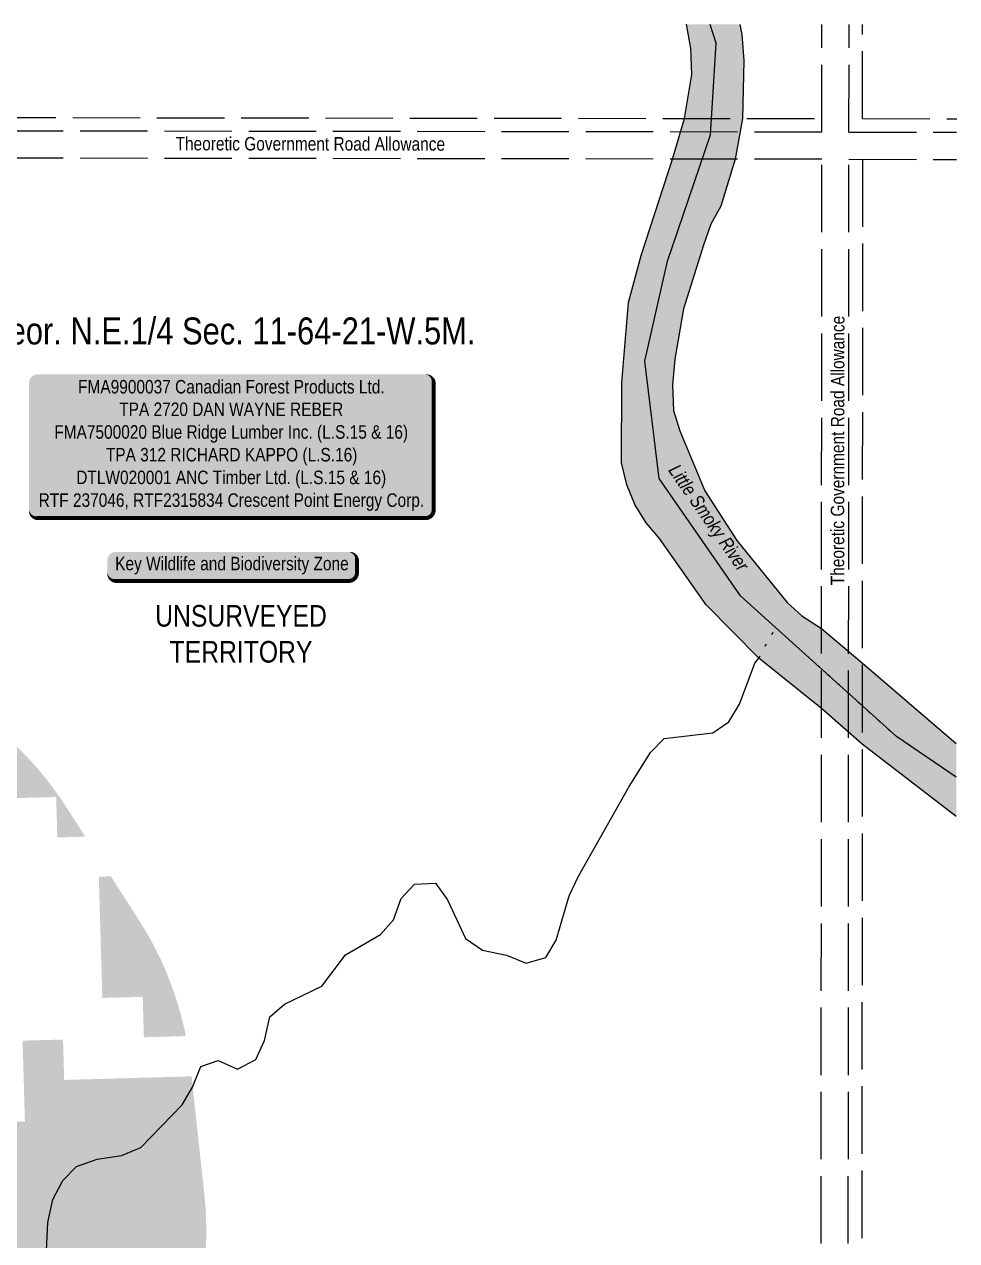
# Model space of a CAD drawing. Extents: x 491537 to 496793, y 6037618 to 6044296.
# Drawn here: x 496101 to 496793, y 6041761 to 6042663 of the extents above; entities that cross this region are included whole.
import ezdxf
from ezdxf.enums import TextEntityAlignment as Align

# ---------------------------------------------------------------- set-up
doc = ezdxf.new("R2010")
doc.units = 0
doc.header["$LTSCALE"] = 5
for name, pattern in [('foc-UNSURVEYED', [12.5, 10, -2.5]), ('foc-WHEELTRACKS', [2, 0.4, -1.6]), ('PHANTOM', [25, 12.5, -2.5, 2.5, -2.5, 2.5, -2.5])]:
    doc.linetypes.add(name, pattern=pattern)
for name, color, linetype in [('AS-WILDLIFE-BLOCK', 131, 'Continuous'), ('C-SYMBOL', 7, 'Continuous'), ('L-ROAD-T', 7, 'Continuous'), ('L-SECLBL', 7, 'Continuous'), ('L-UNS-T', 3, 'Continuous'), ('L-USEC', 7, 'foc-UNSURVEYED'), ('T-WATER', 160, 'Continuous'), ('T-WATER-H', 133, 'Continuous'), ('T-WATER-P3', 160, 'foc-WHEELTRACKS'), ('T-WATER-T', 170, 'Continuous'), ('WETLAND - SWAMP - H', 8, 'PHANTOM')]:
    doc.layers.add(name, color=color, linetype=linetype)
doc.styles.add('175L', font='ARIALN.TTF', dxfattribs={"height": 20})
doc.styles.add('80', font='ARIALN.TTF', dxfattribs={"height": 10})
doc.styles.add('80L', font='ARIALN.TTF', dxfattribs={"height": 10})
doc.styles.add('foc-LtypeFont', font='ARIALN.TTF', dxfattribs={"height": 7.35})
doc.linetypes.add('foc-TOPO-flowdirection-NOLINE', pattern='A,0,[">",foc-LtypeFont,S=0.3,R=0,X=0,Y=-0.945],-20,[">",foc-LtypeFont,S=0.3,R=0,X=0,Y=-0.945],0', length=20)

# ---------------------------------------------------------------- blocks, each defined once
blk = doc.blocks.new('*U78')
h = blk.add_hatch(color=255)
edge = h.paths.add_edge_path()
edge.add_line((-86.5, -11.5), (86.5, -11.5))
edge.add_arc((86.5, -5.5), 6, 270, 360)
edge.add_line((92.5, -5.5), (92.5, 4))
edge.add_arc((86.5, 4), 6, 0, 90)
edge.add_line((86.5, 10), (-86.5, 10))
edge.add_arc((-86.5, 4), 6, 90, 180)
edge.add_line((-92.5, 4), (-92.5, -5.5))
edge.add_arc((-86.5, -5.5), 6, 180, 270)
at = {"color": 131, "flags": 128}
blk.add_lwpolyline([(-86.5, -11.5, 3, 3, 0), (86.5, -11.5, 3, 3, 0.414214), (92.5, -5.5, 3, 3, 0), (92.5, 4, 3, 0, 0.414214), (86.5, 10, 0, 0, 0), (-86.5, 10, 0, 0, 0.414214), (-92.5, 4, 0, 0, 0), (-92.5, -5.5, 0, 3, 0.414214)], format="xyseb", close=True, dxfattribs=at)
at = {"color": 131, "style": '80'}
blk.add_attdef('ENTER_TEXT_001', (-35.99, -5), '', height=10, dxfattribs=at)
blk = doc.blocks.new('*U118')
h = blk.add_hatch(color=255)
edge = h.paths.add_edge_path()
edge.add_line((-144, -54), (144, -54))
edge.add_arc((144, -48), 6, 270, 360)
edge.add_line((150, -48), (150, 46.5))
edge.add_arc((144, 46.5), 6, 0, 90)
edge.add_line((144, 52.5), (-144, 52.5))
edge.add_arc((-144, 46.5), 6, 90, 180)
edge.add_line((-150, 46.5), (-150, -48))
edge.add_arc((-144, -48), 6, 180, 270)
at = {"color": 44, "flags": 128}
blk.add_lwpolyline([(-144, -54, 3, 3, 0), (144, -54, 3, 3, 0.414214), (150, -48, 3, 3, 0), (150, 46.5, 3, 0, 0.414214), (144, 52.5, 0, 0, 0), (-144, 52.5, 0, 0, 0.414214), (-150, 46.5, 0, 0, 0), (-150, -48, 0, 3, 0.414214)], format="xyseb", close=True, dxfattribs=at)
at = {"color": 44, "style": '80'}
blk.add_attdef('ENTER_TEXT_001', (-35.99, -5), '', height=10, dxfattribs=at)

msp = doc.modelspace()

# ---------------------------------------------------------------- hatches: boundary and pattern name
at = {"layer": 'T-WATER-H'}
h = msp.add_hatch(color=256, dxfattribs=at)
h.dxf.hatch_style = 1
h.paths.add_polyline_path([(496631.872, 6042663.367), (496633.406, 6042655.901), (496634.861, 6042636.693), (496633.799, 6042593.575), (496628.312, 6042563.414), (496617.636, 6042528.563), (496610.335, 6042515.175), (496604.884, 6042499.623), (496590.014, 6042452.375), (496583.652, 6042415.172), (496581.923, 6042395.951), (496582.665, 6042377.006), (496587.32, 6042361.833), (496605.885, 6042317.361), (496629.518, 6042280.588), (496666.957, 6042234.639), (496677.74, 6042224.786), (496692.428, 6042215.301), (496722.589, 6042189.965), (496792.321, 6042130.138), (496792.287, 6042075.925), (496722.551, 6042129.568), (496692.391, 6042155.916), (496645.957, 6042193.408), (496606.94, 6042232.82), (496572.196, 6042282.162), (496562.429, 6042293.602), (496554.056, 6042307.218), (496548.007, 6042321.957), (496543.989, 6042338.249), (496544.259, 6042397.88), (496549.385, 6042457.229), (496558.55, 6042492.056), (496581.821, 6042563.477), (496590.716, 6042593.633), (496596.176, 6042626.165), (496595.447, 6042645.469), (496592.207, 6042663.417), (496592.206, 6042663.42)])
at = {"layer": 'WETLAND - SWAMP - H', "transparency": 33554495}
h = msp.add_hatch(color=256, dxfattribs=at)
h.dxf.hatch_style = 1
edge = h.paths.add_edge_path()
edge.add_line((495960.57, 6042236.531), (495838.324, 6042322.24))
edge.add_line((495838.324, 6042322.24), (495818.273, 6042321.67))
edge.add_line((495818.273, 6042321.67), (495819.126, 6042291.692))
edge.add_line((495819.126, 6042291.692), (495759.17, 6042289.987))
edge.add_line((495759.17, 6042289.987), (495760.023, 6042260.009))
edge.add_line((495760.023, 6042260.009), (495640.111, 6042256.599))
edge.add_line((495640.111, 6042256.599), (495642.669, 6042166.665))
edge.add_line((495642.669, 6042166.665), (495702.625, 6042168.37))
edge.add_line((495702.625, 6042168.37), (495703.477, 6042138.393))
edge.add_line((495703.477, 6042138.393), (495733.455, 6042139.245))
edge.add_line((495733.455, 6042139.245), (495734.308, 6042109.267))
edge.add_line((495734.308, 6042109.267), (495794.263, 6042110.972))
edge.add_line((495794.263, 6042110.972), (495795.116, 6042080.995))
edge.add_line((495795.116, 6042080.995), (495825.094, 6042081.847))
edge.add_line((495825.094, 6042081.847), (495825.946, 6042051.869))
edge.add_line((495825.946, 6042051.869), (496065.769, 6042058.69))
edge.add_line((496065.769, 6042058.69), (496064.917, 6042088.667))
edge.add_line((496064.917, 6042088.667), (496124.873, 6042090.373))
edge.add_line((496124.873, 6042090.373), (496125.725, 6042060.395))
edge.add_line((496125.725, 6042060.395), (496146.488, 6042060.985))
edge.add_line((496146.488, 6042060.985), (496132.125, 6042083.33))
edge.add_arc((495921.931, 6041948.222), 249.871, 32.731872, 51.384073)
edge.add_line((496077.875, 6042143.458), (496042.573, 6042171.655))
edge.add_line((496042.573, 6042171.655), (495973.07, 6042227.171))
edge.add_arc((495817.125, 6042031.936), 249.871, 51.38369, 54.965003)
h = msp.add_hatch(color=256, dxfattribs=at)
h.dxf.hatch_style = 1
h.paths.add_polyline_path([(496106.83, 6041669.829), (496136.808, 6041670.682), (496137.66, 6041640.704), (496167.638, 6041641.557), (496166.786, 6041671.535), (496136.808, 6041670.682), (496132.545, 6041820.571), (496102.567, 6041819.719)], flags=16)
edge = h.paths.add_edge_path()
edge.add_line((496234.796, 6041795.428), (496225.321, 6041883.214))
edge.add_line((496225.321, 6041883.214), (496130.84, 6041880.527))
edge.add_line((496130.84, 6041880.527), (496129.988, 6041910.505))
edge.add_line((496129.988, 6041910.505), (496100.01, 6041909.653))
edge.add_line((496100.01, 6041909.653), (496101.715, 6041849.697))
edge.add_line((496101.715, 6041849.697), (496071.737, 6041848.844))
edge.add_line((496071.737, 6041848.844), (496072.59, 6041818.866))
edge.add_line((496072.59, 6041818.866), (496042.612, 6041818.014))
edge.add_line((496042.612, 6041818.014), (496043.464, 6041788.036))
edge.add_line((496043.464, 6041788.036), (496013.486, 6041787.184))
edge.add_line((496013.486, 6041787.184), (496012.634, 6041817.161))
edge.add_line((496012.634, 6041817.161), (495982.656, 6041816.309))
edge.add_line((495982.656, 6041816.309), (495986.066, 6041696.397))
edge.add_line((495986.066, 6041696.397), (495926.11, 6041694.692))
edge.add_line((495926.11, 6041694.692), (495924.405, 6041754.648))
edge.add_line((495924.405, 6041754.648), (495954.383, 6041755.501))
edge.add_line((495954.383, 6041755.501), (495951.825, 6041845.434))
edge.add_line((495951.825, 6041845.434), (495891.87, 6041843.729))
edge.add_line((495891.87, 6041843.729), (495888.46, 6041963.641))
edge.add_line((495888.46, 6041963.641), (495828.504, 6041961.936))
edge.add_line((495828.504, 6041961.936), (495738.57, 6041959.378))
edge.add_line((495738.57, 6041959.378), (495739.423, 6041929.4))
edge.add_line((495739.423, 6041929.4), (495679.467, 6041927.695))
edge.add_line((495679.467, 6041927.695), (495677.762, 6041987.651))
edge.add_line((495677.762, 6041987.651), (495707.74, 6041988.503))
edge.add_line((495707.74, 6041988.503), (495706.035, 6042048.459))
edge.add_line((495706.035, 6042048.459), (495705.182, 6042078.437))
edge.add_line((495705.182, 6042078.437), (495675.204, 6042077.584))
edge.add_line((495675.204, 6042077.584), (495674.352, 6042107.562))
edge.add_line((495674.352, 6042107.562), (495614.396, 6042105.857))
edge.add_line((495614.396, 6042105.857), (495613.544, 6042135.835))
edge.add_line((495613.544, 6042135.835), (495493.632, 6042132.425))
edge.add_line((495493.632, 6042132.425), (495496.19, 6042042.491))
edge.add_line((495496.19, 6042042.491), (495497.042, 6042012.513))
edge.add_line((495497.042, 6042012.513), (495527.02, 6042013.366))
edge.add_line((495527.02, 6042013.366), (495528.725, 6041953.41))
edge.add_line((495528.725, 6041953.41), (495498.747, 6041952.558))
edge.add_line((495498.747, 6041952.558), (495499.6, 6041922.58))
edge.add_line((495499.6, 6041922.58), (495469.622, 6041921.727))
edge.add_line((495469.622, 6041921.727), (495469.865, 6041913.179))
edge.add_line((495469.865, 6041913.179), (495480.152, 6041912.815))
edge.add_arc((495488.98, 6042162.531), 249.871, 267.97536, 272.42525)
edge.add_line((495499.553, 6041912.883), (495545.419, 6041914.826))
edge.add_line((495545.419, 6041914.826), (495656.376, 6041837.032))
edge.add_line((495656.376, 6041837.032), (495682.025, 6041837.762))
edge.add_line((495682.025, 6041837.762), (495682.614, 6041817.022))
edge.add_line((495682.614, 6041817.022), (495716.855, 6041789.672))
edge.add_line((495716.855, 6041789.672), (495685.254, 6041724.205))
edge.add_line((495685.254, 6041724.205), (495686.287, 6041687.872))
edge.add_line((495686.287, 6041687.872), (495716.265, 6041688.725))
edge.add_line((495716.265, 6041688.725), (495715.413, 6041718.703))
edge.add_line((495715.413, 6041718.703), (495805.346, 6041721.26))
edge.add_line((495805.346, 6041721.26), (495806.199, 6041691.282))
edge.add_line((495806.199, 6041691.282), (495807.051, 6041661.304))
edge.add_line((495807.051, 6041661.304), (495896.985, 6041663.862))
edge.add_line((495896.985, 6041663.862), (495897.837, 6041633.884))
edge.add_line((495897.837, 6041633.884), (495927.815, 6041634.737))
edge.add_line((495927.815, 6041634.737), (495928.668, 6041604.759))
edge.add_line((495928.668, 6041604.759), (495988.623, 6041606.464))
edge.add_line((495988.623, 6041606.464), (495990.328, 6041546.508))
edge.add_line((495990.328, 6041546.508), (495960.351, 6041545.655))
edge.add_line((495960.351, 6041545.655), (495962.056, 6041485.7))
edge.add_line((495962.056, 6041485.7), (495992.033, 6041486.552))
edge.add_line((495992.033, 6041486.552), (495995.443, 6041366.641))
edge.add_line((495995.443, 6041366.641), (496055.399, 6041368.346))
edge.add_line((496055.399, 6041368.346), (496054.547, 6041398.323))
edge.add_line((496054.547, 6041398.323), (496084.525, 6041399.176))
edge.add_line((496084.525, 6041399.176), (496082.82, 6041459.132))
edge.add_line((496082.82, 6041459.132), (496052.842, 6041458.279))
edge.add_line((496052.842, 6041458.279), (496051.989, 6041488.257))
edge.add_line((496051.989, 6041488.257), (496022.011, 6041487.405))
edge.add_line((496022.011, 6041487.405), (496020.306, 6041547.36))
edge.add_line((496020.306, 6041547.36), (496050.284, 6041548.213))
edge.add_line((496050.284, 6041548.213), (496046.874, 6041668.124))
edge.add_line((496046.874, 6041668.124), (496076.852, 6041668.977))
edge.add_line((496076.852, 6041668.977), (496081.115, 6041519.088))
edge.add_line((496081.115, 6041519.088), (496141.07, 6041520.793))
edge.add_line((496141.07, 6041520.793), (496139.365, 6041580.748))
edge.add_line((496139.365, 6041580.748), (496173.613, 6041581.722))
edge.add_line((496173.613, 6041581.722), (496211.395, 6041659.996))
edge.add_arc((495986.367, 6041768.615), 249.871, 334.233838, 366.160103)
edge = h.paths.add_edge_path(flags=17)
edge.add_line((496186.268, 6041999.097), (496165.426, 6042031.522))
edge.add_line((496165.426, 6042031.522), (496156.556, 6042031.269))
edge.add_line((496156.556, 6042031.269), (496159.113, 6041941.336))
edge.add_line((496159.113, 6041941.336), (496189.091, 6041942.188))
edge.add_line((496189.091, 6041942.188), (496189.944, 6041912.21))
edge.add_line((496189.944, 6041912.21), (496221.072, 6041913.096))
edge.add_arc((495976.074, 6041863.989), 249.871, 11.333891, 32.731872)
h = msp.add_hatch(color=256, dxfattribs=at)
h.dxf.hatch_style = 1
h.paths.add_polyline_path([(496132.545, 6041820.571), (496102.567, 6041819.719), (496106.83, 6041669.829), (496136.808, 6041670.682)])

# ---------------------------------------------------------------- linework, layer by layer
at = {"layer": 'L-USEC'}
for p, q in [((496692.654, 6042583.442), (496692.704, 6042663.286)), ((496712.761, 6042583.424), (496712.811, 6042663.259)), ((496722.82, 6042593.467), (496722.864, 6042663.245)), ((495887.13, 6042594.571), (496692.661, 6042593.495)), ((496722.82, 6042593.467), (496792.609, 6042593.401)), ((496692.654, 6042583.442), (495887.133, 6042584.518)), ((496712.761, 6042583.424), (496792.603, 6042583.349)), ((496692.642, 6042563.336), (495887.106, 6042564.412)), ((496692.142, 6041759.184), (496692.642, 6042563.336)), ((496712.248, 6041759.172), (496712.748, 6042563.317)), ((496712.748, 6042563.317), (496792.59, 6042563.242)), ((496722.801, 6042563.308), (496722.301, 6041759.158))]:
    msp.add_line(p, q, dxfattribs=at)
at = {"layer": 'T-WATER', "flags": 128}
for points in [[(496792.287, 6042075.925), (496722.551, 6042129.568), (496692.391, 6042155.916), (496645.957, 6042193.408), (496606.94, 6042232.82), (496572.196, 6042282.162), (496562.429, 6042293.602), (496554.056, 6042307.218), (496548.007, 6042321.957), (496543.989, 6042338.249), (496544.259, 6042397.88), (496549.385, 6042457.229), (496558.55, 6042492.056), (496581.821, 6042563.477), (496590.716, 6042593.633), (496596.176, 6042626.165), (496595.447, 6042645.469), (496592.207, 6042663.417), (496592.206, 6042663.42), (496592.207, 6042663.42)], [(496631.872, 6042663.367), (496633.406, 6042655.901), (496634.861, 6042636.693), (496633.799, 6042593.575), (496628.312, 6042563.414), (496617.636, 6042528.563), (496610.335, 6042515.175), (496604.884, 6042499.623), (496590.014, 6042452.375), (496583.652, 6042415.172), (496581.923, 6042395.951), (496582.665, 6042377.006), (496587.32, 6042361.833), (496605.885, 6042317.361), (496629.518, 6042280.588), (496666.957, 6042234.639), (496677.74, 6042224.786), (496692.428, 6042215.301), (496722.589, 6042189.965), (496792.321, 6042130.138)], [(496117.675, 6041753.992), (496118.74, 6041774.858), (496122.499, 6041791.909), (496129.763, 6041806.019), (496140.024, 6041816.304), (496155.286, 6041821.735), (496173.222, 6041824.494), (496187.665, 6041830.553), (496218.344, 6041862.012), (496225.937, 6041875.15), (496232.042, 6041890.499), (496244.991, 6041894.987), (496259.312, 6041888.559), (496272.949, 6041895.666), (496279.489, 6041909.681), (496283.387, 6041927.267), (496294.156, 6041936.634), (496321.766, 6041950.117), (496339.552, 6041973.363), (496365.408, 6041988.286), (496374.969, 6041999.196), (496380.675, 6042015.16), (496390.523, 6042025.759), (496406.108, 6042026.435), (496415.125, 6042014.178), (496428.333, 6041985.382), (496441.019, 6041976.787), (496458.86, 6041973.182), (496473.434, 6041967.105), (496487.935, 6041971.301), (496495.761, 6041984.251), (496505.403, 6042017.199), (496512.196, 6042031.566), (496549.766, 6042098.108), (496565.58, 6042123.401), (496575.778, 6042133.688), (496611.791, 6042137.999), (496623.659, 6042146.128), (496631.494, 6042159.317), (496642.911, 6042189.683), (496645.957, 6042193.408)]]:
    msp.add_lwpolyline(points, dxfattribs=at)
at = {"layer": 'T-WATER-P3'}
msp.add_line((496645.957, 6042193.408), (496658.319, 6042216.158), dxfattribs=at)
at = {"layer": 'T-WATER-P3', "linetype": 'foc-TOPO-flowdirection-NOLINE', "flags": 128}
for points in [[(496792.306, 6042105.149), (496747.922, 6042135.186), (496658.319, 6042216.158), (496632.353, 6042239.623), (496571.917, 6042326.565), (496561.315, 6042413.507), (496578.279, 6042487.727), (496610.087, 6042581.561), (496614.328, 6042649.418), (496609.855, 6042663.396)], [(495785.329, 6040306.783), (495798.017, 6040307.491), (495808.186, 6040310.011), (495809.12, 6040317.399), (495805.822, 6040332.104), (495796.111, 6040347.594), (495798.928, 6040362.257), (495806.196, 6040378.187), (495809.806, 6040453.103), (495813.016, 6040469.931), (495818.863, 6040484.749), (495836.764, 6040507.811), (495847.877, 6040516.685), (495875.079, 6040530.483), (495887.741, 6040539.006), (495898.218, 6040548.624), (495907.161, 6040560.814), (495911.384, 6040577.37), (495913.952, 6040617.884), (495917.412, 6040634.945), (495923.779, 6040649.146), (495952.057, 6040682.426), (495963.047, 6040692.989), (495999.364, 6040720.593), (496008.626, 6040731.573), (496014.936, 6040745.895), (496014, 6040764.426), (496008.927, 6040779.673), (495971.494, 6040845.44), (495966.432, 6040860.988), (495964.795, 6040919.302), (495958.372, 6040953.335), (495944.358, 6040979.573), (495910.531, 6041031.106), (495905.523, 6041046.471), (495911.499, 6041061.585), (495956.24, 6041121.64), (495961.939, 6041137.423), (495969.632, 6041151.76), (495989.449, 6041174.634), (496000.943, 6041184.098), (496031.324, 6041194.244), (496041.696, 6041204.285), (496042.882, 6041213.679), (496044.075, 6041223.125), (496047.79, 6041234.567), (496055.018, 6041253.687), (496069.827, 6041281.297), (496090.61, 6041302.579), (496150.463, 6041347.529), (496183.838, 6041376.976), (496193.82, 6041387.93), (496211.7, 6041412.192), (496217.905, 6041426.939), (496206.698, 6041436.627), (496168.618, 6041435.148), (496154.856, 6041442.158), (496146.606, 6041454.029), (496133.753, 6041455.904), (496123.474, 6041445.018), (496109.233, 6041416.489), (496095.906, 6041411.473), (496085.778, 6041422.866), (496070.611, 6041448.784), (496058.695, 6041476.634), (496037.381, 6041518.015), (496033.091, 6041533.295), (496041.132, 6041545.456), (496051.92, 6041555.423), (496051.616, 6041571.35), (496041.525, 6041582.08), (496037.655, 6041595.605), (496049.641, 6041603.61), (496063.857, 6041610.097), (496065.618, 6041624.873), (496054.171, 6041654.209), (496051.199, 6041671.186), (496057.093, 6041687.385), (496076.757, 6041711.107), (496101.362, 6041728.115), (496111.656, 6041739.421), (496117.675, 6041753.992), (496118.74, 6041774.858), (496122.499, 6041791.909), (496129.763, 6041806.019), (496140.024, 6041816.304), (496155.286, 6041821.735), (496173.222, 6041824.494), (496187.665, 6041830.553), (496218.344, 6041862.012), (496225.937, 6041875.15), (496232.042, 6041890.499), (496244.991, 6041894.987), (496259.312, 6041888.559), (496272.949, 6041895.666), (496279.489, 6041909.681), (496283.387, 6041927.267), (496294.156, 6041936.634), (496321.766, 6041950.117), (496339.552, 6041973.363), (496365.408, 6041988.286), (496374.969, 6041999.196), (496380.675, 6042015.16), (496390.523, 6042025.759), (496406.108, 6042026.435), (496415.125, 6042014.178), (496428.333, 6041985.382), (496441.019, 6041976.787), (496458.86, 6041973.182), (496473.434, 6041967.105), (496487.935, 6041971.301), (496495.761, 6041984.251), (496505.403, 6042017.199), (496512.196, 6042031.566), (496549.766, 6042098.108), (496565.58, 6042123.401), (496575.778, 6042133.688), (496611.791, 6042137.999), (496623.659, 6042146.128), (496631.494, 6042159.317), (496642.911, 6042189.683), (496645.957, 6042193.408)]]:
    msp.add_lwpolyline(points, dxfattribs=at)
at = {"layer": 'T-WATER-P3', "flags": 128}
msp.add_lwpolyline([(496792.306, 6042105.149), (496747.922, 6042135.186), (496658.319, 6042216.158)], dxfattribs=at)

# ---------------------------------------------------------------- block references
at = {"layer": 'AS-WILDLIFE-BLOCK'}
ref = msp.add_blockref('*U78', (496255.424, 6042262.132), dxfattribs=at)
ref.add_attrib('ENTER_TEXT_001', 'Key Wildlife and Biodiversity Zone', (496168.651, 6042258.516), dxfattribs={"layer": '0', "color": 131, "height": 10, "style": '80'})
at = {"layer": 'L-SECLBL'}
ref = msp.add_blockref('*U118', (496254.797, 6042351.229), dxfattribs=at)
ref.add_attrib('ENTER_TEXT_001', 'FMA9900037 Canadian Forest Products Ltd.', (496141.13, 6042389.652), dxfattribs={"layer": '0', "color": 44, "height": 10, "style": '80'})
ref.add_attrib('ENTER_TEXT_002', 'TPA 2720 DAN WAYNE REBER', (496171.666, 6042372.945), dxfattribs={"layer": '0', "color": 44, "height": 10, "style": '80'})
ref.add_attrib('ENTER_TEXT_003', 'FMA7500020 Blue Ridge Lumber Inc. (L.S.15 & 16)', (496123.477, 6042356.101), dxfattribs={"layer": '0', "color": 44, "height": 10, "style": '80'})
ref.add_attrib('ENTER_TEXT_004', 'TPA 312 RICHARD KAPPO (L.S.16)', (496161.741, 6042339.257), dxfattribs={"layer": '0', "color": 44, "height": 10, "style": '80'})
ref.add_attrib('ENTER_TEXT_005', 'DTLW020001 ANC Timber Ltd. (L.S.15 & 16)', (496139.79, 6042322.413), dxfattribs={"layer": '0', "color": 44, "height": 10, "style": '80'})
ref.add_attrib('ENTER_TEXT_006', 'RTF 237046, RTF2315834 Crescent Point Energy Corp.', (496111.894, 6042305.569), dxfattribs={"layer": '0', "color": 44, "height": 10, "style": '80'})

# ---------------------------------------------------------------- texts
at = {"layer": 'C-SYMBOL', "color": 3, "style": '175L'}
msp.add_text('Theor. N.E.1/4 Sec. 11-64-21-W.5M.', height=19.9897, dxfattribs=at).set_placement((496249.39, 6042420.031), align=Align.BOTTOM_CENTER)
at = {"layer": 'L-ROAD-T', "style": '80L'}
for rotation, p in [(359.930483, (496313.346, 6042574.829)), (89.942923, (496704.295, 6042347.352))]:
    msp.add_text('Theoretic Government Road Allowance', height=9.99485, rotation=rotation, dxfattribs=at).set_placement(p, align=Align.MIDDLE_CENTER)
at = {"layer": 'L-UNS-T', "color": 3, "insert": (496261.943, 6042211.298), "char_height": 16, "attachment_point": 5, "style": '80L'}
msp.add_mtext_dynamic_manual_height_columns('UNSURVEYED TERRITORY', width=126.41375, gutter_width=47.5, heights=[0], dxfattribs=at)
at = {"layer": 'T-WATER-T', "linetype": 'Continuous', "insert": (496586.509, 6042338.509), "char_height": 10, "attachment_point": 1, "rotation": 304.804107, "style": '80L'}
msp.add_mtext_dynamic_manual_height_columns('\\pi0.241;{\\fArial Narrow|b0|i1|c0|p34;Little Smoky River}', width=93.40832, gutter_width=50, heights=[0], dxfattribs=at)

doc.saveas('drawing.dxf')
